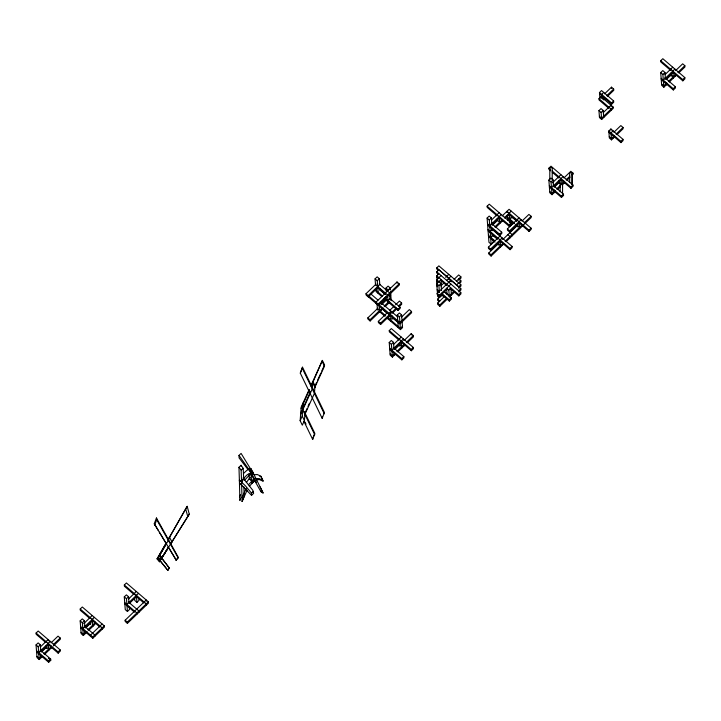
<?xml version="1.0" encoding="UTF-8"?>
<svg xmlns="http://www.w3.org/2000/svg" width="721" height="721" viewBox="0 0 721 721"><rect width="100%" height="100%" fill="white"/><g stroke="black" fill="none" stroke-linecap="round" stroke-linejoin="round"><path stroke-width="1.08" d="M549.79 179.628L549.826 167.741L552.241 167.669L552.205 179.547M560.145 191.705L560.172 183.062M562.551 193.787L562.587 182.99M569.644 182.584L569.671 172.86L572.086 172.779L572.05 184.666M572.15 184.594L572.177 174.87M300.296 373.154L302.496 367.178L324.405 412.43L322.197 418.405L300.296 373.154L302.496 367.178M305.064 412.268L304.415 420.55L302.315 425.174L300.143 420.694L301.207 407.059L309.12 389.619M300.143 420.694L302.243 416.071L303.307 402.435M310.165 393.54L310.327 391.395M304.001 421.515L312.662 439.413L312.77 438.071M312.662 439.413L314.87 433.447L304.271 411.556M311.102 386.366L322.377 360.401L324.549 364.889L324.45 366.241L314.671 387.772M322.197 418.405L322.305 417.053M161.423 558.73L161.774 557.549L160.035 555.269L158.953 555.576M240.616 498.535L239.886 500.554L239.796 496.454L240.526 494.561M154.267 523.761L156.448 517.984L178.42 557.549L176.248 560.199L154.267 523.761L158.223 530.323M154.645 525.14L156.736 519.706L156.448 517.984M241.661 485.233L242.067 501.51L247.159 490.046M169.886 536.487L168.335 540.371L158.061 558.099L167.894 570.374L169.354 567.977L159.638 555.386M242.067 501.51L244.167 496.273L243.914 486.819M241.977 497.58L246.339 488.243M165.983 543.301L157.07 558.865L159.512 561.785L161.774 557.549M310.985 385.519L322.377 360.401M301.108 408.41L309.48 389.944M300.729 413.196L310.508 391.665M300.63 414.548L312.256 388.916L312.842 381.418L315.014 385.906L314.428 393.396L304.659 414.935M314.78 386.42L316.636 382.319M317.573 380.273L320.827 373.09M321.755 371.045L324.549 364.889M304.767 413.584L307.092 408.456M308.02 406.401L309.417 403.327M313.193 437.142L314.446 434.366M167.984 540.056L187.172 506.313L189.281 514.145L170.616 544.022M168.011 539.759L187.172 506.313M166.2 543.165L157.277 558.703L159.629 561.524L168.417 547.446M166.317 543.679L157.908 558.216L167.894 570.374M157.07 558.865L160.035 555.269M160.053 560.532L172.364 541.219M159.972 560.731L168.281 547.383M170.435 544.211L189.281 514.145M159.512 561.785L160.468 560.253M161.846 558.045L168.272 547.762M243.662 478.717L241.562 481.988L241.652 485.107L239.48 483.34L240.228 483.935M246.339 482.484L249.962 477.699M249.331 486.414L253.684 481.439L253.486 477.563M248.52 484.719L253.585 479.483L253.684 481.439L251.593 483.449L251.494 481.132L249.322 478.393L249.151 474.418M244.563 480.276L248.907 475.59A4.398 1.857 -36 0 1 251.079 474.391L251.8 474.166M167.75 569.941L169.354 567.977M175.825 560.028L178.42 557.549M243.743 473.318L246.636 470.534A4.398 1.857 -36 0 1 248.808 469.344L250.971 468.911L251.728 470.245M250.043 477.617L249.349 479.141M375.533 284.867L375.064 278.865L377.155 276.855L379.336 278.721L379.796 284.723M378.228 293.483L377.245 280.73L379.336 278.721M378.327 287.21L368.287 296.863L366.106 294.997L366.007 293.735L376.056 284.083M368.287 296.863L368.188 295.601L379.778 284.462M386.213 291.113L385.978 288.112L388.069 286.102L390.25 287.967L390.403 289.968M390.25 287.967L388.159 289.977L385.978 288.112M375.911 302.234L397.001 281.965L399.182 283.831L399.281 285.101L378.192 305.362L376.011 303.496L375.911 302.234L378.092 304.1L378.192 305.362M378.092 304.1L399.182 283.831M45.847 642.591L36.185 634.3L36.086 633.038L38.177 631.028L60.167 649.891L60.267 651.153L58.176 653.163L47.703 644.177M599.917 98.579L599.457 92.576L601.548 90.567L613.634 100.931L613.733 102.202L611.642 104.203L599.557 93.838M385.284 298.909L379.102 304.848L379.643 311.851M381.517 303.883L386.15 299.431M389.394 296.313L390.791 294.979M383.509 308.146L370.143 320.98L367.962 319.115L367.863 317.853L377.912 308.2M382.004 304.271L386.636 299.81M603.729 92.432L601.638 94.442L601.945 98.444M388.033 300.711L390.124 298.71M496.904 215.75L487.234 207.45L487.135 206.188L489.226 204.178L511.216 223.05L511.315 224.312L509.224 226.322L498.752 217.336M608.74 108.276L599.079 99.976L598.98 98.714L601.071 96.704L613.156 107.078L613.256 108.339L601.665 119.479L599.484 117.604L598.944 110.601L601.035 108.592L603.216 110.466L603.747 117.469M604.54 93.865L611.489 87.178L613.67 89.053L613.769 90.314L607.587 96.254M370.143 320.98L370.044 319.718L381.86 308.363M384.176 306.137L388.817 301.684M385.05 306.659L389.682 302.207M602.855 99.444L604.396 97.957M606.712 95.731L613.67 89.053M42.305 656.57L39.213 659.535L37.032 657.669L36.05 644.916L38.141 642.907L40.322 644.781L40.854 651.784M603.72 99.967L605.27 98.48M39.213 659.535L38.231 646.791L40.322 644.781M248.15 469.741L239.093 457.907L239.002 455.42L241.093 453.41L253.179 473.192M390.656 314.834L380.616 324.486L378.435 322.62L378.336 321.359L387.61 312.445M389.385 310.742L394.017 306.29M395.568 304.803L399.425 301.09L401.606 302.955L401.705 304.226L399.389 306.452M40.358 646.953L48.082 639.527L48.181 640.789M89.963 618.564L80.301 610.272L80.202 609.011L82.293 607.001L104.284 625.864L104.383 627.135L92.793 638.265L80.707 627.901M493.083 240.165L493.236 242.166L491.145 244.176L488.964 242.31L487.099 218.075L489.189 216.066L491.371 217.931L491.911 224.943M438.476 270.519L436.872 269.131L436.773 267.87L438.864 265.86L460.845 284.732L460.944 285.994L458.628 288.22M389.106 314.608L391.197 312.599L391.097 311.337L389.007 313.347L389.106 314.608L367.115 295.745M380.616 324.486L380.517 323.224L396.199 308.155M398.515 305.929L401.606 302.955M38.673 652.532L50.263 641.393M491.145 244.176L489.28 219.941L491.371 217.931M601.665 119.479L601.125 112.467L603.216 110.466M392.431 313.13L397.064 308.678M611.642 104.203L611.543 102.941L613.634 100.931M41.088 651.568L48.812 644.141M438.467 274.476L436.854 273.097L436.755 271.835L438.846 269.825L460.836 288.688L460.935 289.95L458.844 291.96M400.029 307.209L400.128 308.471L398.037 310.481L397.938 309.21L400.029 307.209L389.556 298.215M41.566 651.946L46.982 646.755M51.065 642.817L58.022 636.138L60.203 638.013L60.303 639.275L53.345 645.953M491.407 220.103L499.13 212.677M603.252 112.629L610.975 105.203L611.075 106.474M390.458 319.836L392.548 317.835M437.286 282.803L436.746 275.792L438.837 273.782M550.601 170.832L548.996 169.453L548.897 168.191L550.988 166.181L572.97 185.045L573.069 186.306L570.978 188.316L560.505 179.331M670.503 70.27L660.833 61.979L660.733 60.717L662.824 58.707L684.815 77.571L684.914 78.841L682.823 80.842L672.351 71.857M41.43 656.047L39.114 658.273L36.933 656.407M43.747 653.821L51.705 646.178M53.246 644.691L60.203 638.013M489.721 225.682L501.311 214.552M613.156 107.078L601.566 118.217L599.385 116.342M398.28 327.731L397.298 314.987L399.389 312.977L401.57 314.843L402.552 327.595L400.461 329.605L386.528 317.646M239.417 481.168L238.966 467.307L241.057 465.297L243.229 468.389L243.689 479.654M44.621 654.344L51.804 647.44M492.137 224.718L499.094 218.039M87.187 631.803L83.33 635.507L81.149 633.642L80.166 620.889L82.257 618.888L84.438 620.754L84.97 627.757M492.623 225.105L498.031 219.905M502.122 215.976L509.071 209.297L531.062 228.16L531.161 229.422L529.07 231.432L518.597 222.447M437.277 286.76L436.737 279.757L441.018 275.656M400.461 329.605L399.479 316.852L401.57 314.843M83.33 635.507L82.347 622.764L84.438 620.754M490.163 231.432L492.479 229.197M494.804 226.971L501.978 220.076M504.303 217.841L511.252 211.163M401.606 317.015L409.33 309.588L411.511 311.463L411.61 312.725L400.02 323.855L389.547 314.87M439.152 297.71L437.701 296.466L436.719 283.714L441 279.613L441.468 285.624M495.669 227.494L502.852 220.59M505.169 218.364L509.035 214.651M83.699 623.665L92.198 615.5M134.079 594.546L124.418 586.245L124.318 584.983L126.409 582.974L148.4 601.846L148.49 603.107L127.41 623.368L125.229 621.502L125.13 620.24L146.219 599.971L146.318 601.233M399.019 340.159L389.349 331.867L389.25 330.606L391.341 328.596L413.331 347.459L413.43 348.73L411.34 350.73L400.867 341.745M445.677 277.333L448.768 274.359M411.511 311.463L399.921 322.593L378.534 304.361M437.259 290.725L439.44 292.591L438.9 285.588L440.991 283.578L438.81 281.704M555.107 191.723L552.016 194.688L549.844 192.822L548.861 180.07L550.952 178.06L553.124 179.935L553.593 185.937M666.952 84.249L663.861 87.214L661.68 85.348L660.697 72.596L662.788 70.595L664.969 72.461L665.429 78.463M50.668 659.021L50.758 660.283L48.677 662.293L48.577 661.031L50.668 659.021L40.196 650.036M58.176 653.163L58.077 651.901L60.167 649.891M82.789 628.505L94.379 617.365M490.604 237.173L492.695 235.163M509.603 218.914L511.694 216.904M85.204 627.54L92.928 620.114M440.901 285.886L444.118 282.776M446.434 280.55L450.94 276.233M85.682 627.928L91.098 622.728M552.016 194.688L551.033 181.944L553.124 179.935M663.861 87.214L662.878 74.47L664.969 72.461M402.453 326.334L400.362 328.334L387.231 317.078M447.155 289.13L439.431 296.556L437.25 294.682L437.151 293.42L450.931 280.19L451.031 281.451M552.394 182.846L560.893 174.68M665.005 74.633L672.729 67.206M85.547 632.02L83.23 634.246L81.049 632.38M87.863 629.793L94.821 623.115M501.717 232.18L501.816 233.442L499.725 235.452L499.626 234.181L501.717 232.18L491.244 223.195M509.224 226.322L509.125 225.06L511.216 223.05M88.737 630.316L94.92 624.377L94.685 621.376M454.059 279.387L458.691 274.935L460.872 276.81L460.971 278.072L458.655 280.298M510.144 225.916L512.234 223.916L512.081 221.906M614.616 136.891L611.525 139.865L609.353 137.99L608.812 130.988L610.903 128.978L622.989 139.342L623.079 140.613L620.988 142.614L608.912 132.249M129.302 606.478L129.528 609.479L127.446 611.489L125.265 609.615L124.282 596.871L126.373 594.861L128.554 596.727L129.014 602.738M395.469 354.137L392.377 357.102L390.196 355.237L389.214 342.484L391.305 340.483L393.486 342.349L394.026 349.352M500.707 240.67L490.668 250.322L488.487 248.448L488.387 247.186L499.977 236.046M519.706 222.41L509.666 232.063L507.485 230.188L507.386 228.927L518.976 217.796L519.075 219.058M439.431 296.556L439.332 295.295L450.922 284.155M551.484 187.685L563.065 176.546M663.32 80.211L674.91 69.072M553.89 186.721L561.623 179.295M665.735 79.247L672.693 72.569M439.143 301.675L437.692 300.423L437.593 299.161L442.225 294.709M456.366 281.127L460.872 276.81M554.377 187.1L559.784 181.908M563.876 177.97L570.834 171.292L573.015 173.157L573.105 174.428M666.222 79.625L671.63 74.434M675.721 70.505L682.67 63.818L684.851 65.692L684.95 66.954L678.767 72.893M613.084 130.843L610.993 132.853L611.525 139.865M127.446 611.489L126.463 598.736L128.554 596.727M392.377 357.102L391.395 344.359L393.486 342.349M490.668 250.322L490.568 249.06L502.158 237.921L502.258 239.183M509.666 232.063L509.567 230.801L521.157 219.662M454.762 291.933L449.354 297.133L448.813 290.121L450.904 288.112L451.445 295.123M102.103 623.998L90.513 635.138L90.612 636.4M613.886 132.276L620.844 125.589L623.025 127.464L623.115 128.726L616.942 134.665M128.59 598.899L136.314 591.472M393.522 344.521L401.246 337.095M503.7 243.959L491.109 256.063L488.928 254.189L488.829 252.927L498.878 243.274M502.97 239.345L517.876 225.024M521.968 221.086L528.917 214.407L531.098 216.273L531.197 217.544L506.016 241.733M447.588 298.836L439.855 306.254L437.674 304.388L437.584 303.126L444.533 296.439M456.348 285.083L460.863 280.766L458.682 278.901M555.008 190.461L551.925 193.426L549.744 191.561M556.558 188.974L560.424 185.261M561.965 183.774L564.516 181.331M566.057 179.844L569.923 176.131M571.465 174.644L573.015 173.157M666.853 82.987L663.762 85.952L661.581 84.087M668.403 81.5L675.577 74.596M677.902 72.37L684.851 65.692M459.412 283.515L460.962 282.028L460.863 280.766M557.423 189.497L560.514 186.523M562.065 185.036L564.606 182.593M566.922 180.367L570.014 177.393M669.268 82.023L676.451 75.119M92.793 638.265L92.694 637.003L104.284 625.864M614.526 135.629L611.435 138.594L609.254 136.729M616.067 134.142L623.025 127.464M126.905 604.477L138.495 593.347M391.836 350.1L403.427 338.96L403.526 340.231M491.109 256.063L491.01 254.801L502.825 243.446M505.151 241.22L522.599 224.447M524.149 222.96L531.098 216.273M439.855 306.254L439.756 304.992L446.714 298.314M449.03 296.088L453.897 291.41M458.529 286.958L460.845 284.732M129.32 603.513L136.269 596.835M394.252 349.135L401.976 341.709M394.729 349.514L400.146 344.323M404.238 340.393L411.186 333.706L413.367 335.58L413.466 336.842L407.284 342.781M451.337 297.818L451.436 299.08L449.345 301.09L449.246 299.828L451.337 297.818L444.091 291.599M458.745 290.698L460.836 288.688M394.594 353.614L392.278 355.841L390.097 353.975M396.91 351.388L404.093 344.485M406.41 342.259L413.367 335.58M134.53 597.484L134.764 600.485L136.945 602.359L139.036 600.35L138.874 598.349M397.785 351.911L404.968 345.008M460.827 292.654L460.917 293.916L458.835 295.925L458.736 294.664L460.827 292.654L436.755 271.835M563.471 194.174L563.57 195.436L561.479 197.446L561.38 196.184L563.471 194.174L552.998 185.189M570.978 188.316L570.888 187.054L572.97 185.045M675.316 86.7L675.415 87.962L673.324 89.972L673.225 88.71L675.316 86.7L664.843 77.715M682.823 80.842L682.724 79.58L684.815 77.571M240.985 484.548L251.557 495.336L253.648 493.326L252.801 490.271L242.986 477.996M620.988 142.614L620.898 141.352L622.989 139.342M512.063 246.42L512.162 247.682L510.071 249.691L509.972 248.43L512.063 246.42L491.686 228.936M529.07 231.432L528.971 230.17L531.062 228.16M127.41 623.368L127.311 622.106L148.4 601.846M403.832 356.589L403.922 357.85L401.84 359.86L401.741 358.598L403.832 356.589L393.36 347.603M411.34 350.73L411.24 349.469L413.331 347.459M251.494 481.132L252.945 479.916A4.398 1.857 -36 0 1 254.396 479.032M241.598 483.043L241.138 470.047L243.229 468.389M251.557 495.336L251.458 493.02L253.549 491.371M255.937 480.069L251.593 483.449L251.557 482.628M254.387 474.751L257.28 474.535L260.885 476.184L263.057 480.889L259.452 478.627L255.838 478.492M256.658 479.798L259.551 479.591L263.156 481.24L260.984 476.716M248.925 469.876L248.889 469.308L250.971 468.911L253.152 472.814L253.242 473.967L252.521 474.021M248.889 469.308L251.061 472.859L253.152 472.814C247.591 472.309 244.086 477.861 241.562 481.988L239.39 480.051L239.823 497.688M259.542 476.04L260.263 476.338M260.939 491.208L263.021 492.776L252.485 471.597M660.733 60.717L682.724 79.58M671.08 74.957L673.261 76.823M660.697 72.596L662.878 74.47M661.139 78.346L673.225 88.71M661.238 79.607L673.324 89.972M599.457 92.576L611.543 102.941M598.98 98.714L611.066 109.087L611.165 110.349M598.944 110.601L601.125 112.467M608.812 130.988L620.898 141.352M548.897 168.191L550.511 169.57M552.115 170.949L570.888 187.054M552.214 172.22L558.658 177.745M559.244 182.431L561.425 184.297M548.861 180.07L551.033 181.944M549.303 185.811L561.38 196.184M549.402 187.081L561.479 197.446M528.971 230.17L506.98 211.298L507.079 212.569M508.693 213.948L516.75 220.86M511.126 216.417L516.768 221.257M507.422 217.048L514.677 223.267M516.29 224.646L519.508 227.412M507.521 218.31L513.965 223.834M515.578 225.222L517.191 226.601M487.135 206.188L509.125 225.06M497.481 220.428L499.662 222.302M507.386 228.927L509.567 230.801M509.918 232.667L512.099 234.532L512.198 235.794M507.827 234.667L510.008 236.542L510.108 237.804M487.099 218.075L489.28 219.941M487.54 223.816L499.626 234.181M487.639 225.078L499.725 235.452M487.982 229.557L509.972 248.43M488.081 230.819L497.751 239.12M500.401 241.391L510.071 249.691M492.128 234.676L496.958 238.822M488.423 235.298L494.867 240.832M498.094 243.599L500.509 245.672M488.523 236.569L494.967 242.094M488.387 247.186L490.568 249.06M488.829 252.927L491.01 254.801M436.773 267.87L458.763 286.742M449.994 280.397L451.607 281.776M436.746 275.792L458.736 294.664M436.845 277.053L438.458 278.441M440.873 280.514L446.506 285.354M449.967 288.319L458.835 295.925M436.737 279.757L438.909 281.623M448.813 290.121L446.641 288.256L447.101 294.258M436.719 283.714L438.9 285.588M444.424 291.717L449.255 295.862M437.16 289.454L439.585 291.536M442 293.609L449.246 299.828M441.288 294.177L449.345 301.09M437.151 293.42L439.332 295.295M437.602 295.204L439.783 297.07M437.593 299.161L439.774 301.036M437.584 303.126L439.756 304.992M375.064 278.865L377.245 280.73M379.21 283.975L389.682 292.96L390.223 299.972M375.506 284.606L387.592 294.97L388.132 301.982M379.841 289.382L381.445 290.761M383.058 292.149L385.474 294.222M377.218 287.246L385.275 294.159M379.652 289.716L385.293 294.556M375.947 290.347L382.391 295.871M384.816 297.953L397.938 309.21M381.688 296.448L376.047 291.608L375.821 288.607M384.104 298.521L398.037 310.481M397.298 314.987L399.479 316.852M370.72 293.853L377.966 300.071M380.625 302.351L397.983 317.132M368.629 295.862L376.686 302.775M366.007 293.735L368.188 295.601M382.076 308.84L386.907 312.995M391.981 317.339L398.425 322.873M377.362 308.723L379.543 310.589M379.985 310.85L385.627 315.69M379.273 311.427L384.915 316.267M389.25 330.606L411.24 349.469M378.336 321.359L380.517 323.224M399.596 344.845L401.777 346.711M367.863 317.853L370.044 319.718M389.214 342.484L391.395 344.359M389.655 348.234L401.741 358.598M389.755 349.496L401.84 359.86M124.318 584.983L146.309 603.847L146.408 605.117M135.936 596.132L143.984 603.044M124.282 596.871L126.463 598.736M128.428 601.981L138.901 610.975L138.991 612.237M124.724 602.612L136.81 612.976L136.909 614.247M124.823 603.874L134.485 612.165M125.13 620.24L127.311 622.106M80.202 609.011L102.193 627.874L102.292 629.136M91.819 620.15L99.868 627.063M80.166 620.889L82.347 622.764M84.312 626.008L94.784 634.994L94.875 636.255M80.608 626.639L92.694 637.003M36.086 633.038L58.077 651.901M46.432 647.278L48.613 649.143M36.05 644.916L38.231 646.791M48.343 658.21L50.758 660.283M36.492 650.657L48.577 661.031M36.591 651.928L48.677 662.293M239.39 480.051L245.428 485.855L251.458 493.02M239.002 455.42L249.646 470.516M158.647 557.648L160.377 559.793M238.966 467.307L241.138 470.047M160.864 557.144L169.543 568.364M251.25 474.499L261.038 491.911L263.12 493.128L260.11 486.891M249.556 470.38L251.097 473.355M159.359 532.197L166.136 543.436M168.516 547.374L176.248 560.199M250.394 471.75L256.424 482.358M251.827 471.516L253.332 474.121M251.07 470.245L253.242 473.967M156.736 519.706L177.916 557.459M169.543 537.334L171.931 541.813M322.278 361.753L324.45 366.241M312.743 382.77L314.906 387.258M302.396 368.53L324.297 413.782M302.721 409.925L314.762 434.799M302.243 416.071L304.415 420.55M305.064 422.155L306.028 424.137M185.694 509.206L187.775 516.434M675.298 74.083L675.451 76.084M672.819 71.082L673.36 78.093M670.638 69.216L670.737 70.478M670.954 73.218L671.179 76.219M665.717 82.203L665.952 85.213M611.489 87.178L611.588 88.44M613.463 135.854L613.616 137.855M610.903 128.978L611.002 130.24M604.117 97.443L604.27 99.444M601.071 96.704L601.17 97.975M563.38 180.547L563.606 183.558M560.983 178.556L561.443 184.558M558.802 176.69L558.901 177.952M559.108 180.692L559.343 183.693M553.881 189.677L554.107 192.678M521.463 223.663L521.698 226.664M519.066 221.671L519.607 228.674M517.272 224.808L517.426 226.809M511.64 216.165L511.793 218.166M509.161 213.173L509.909 222.915M507.296 215.309L507.656 220.049M501.699 219.554L501.852 221.554M502.546 242.923L502.699 244.924M499.22 216.561L499.761 223.564M500.068 239.931L500.608 246.933M497.039 214.687L497.139 215.949M497.355 218.688L497.508 220.689M498.274 243.058L498.427 245.068M492.2 228.683L492.353 230.684M492.641 234.424L492.794 236.425M448.75 278.324L448.85 279.586M440.991 283.578L441.531 290.581M441.739 293.321L441.973 296.322M439.648 295.331L439.801 297.331M437.557 290.5L437.719 292.501M411.186 333.706L411.285 334.968M403.805 343.971L403.967 345.972M397.001 281.965L397.1 283.227M401.336 340.97L401.876 347.982M399.461 343.106L399.695 346.107M390.557 291.969L391.233 300.72M392.413 316.095L392.648 319.097M394.306 353.092L394.468 355.102M390.016 314.095L390.557 321.106M388.222 317.231L388.376 319.232M385.726 297.106L385.951 300.107M380.084 288.472L380.237 290.473M381.193 302.838L381.292 304.1M381.58 307.849L381.733 309.85M377.002 303.983L377.462 309.985M250.971 468.911L251.043 469.813M136.404 595.348L136.945 602.359M134.223 593.482L134.322 594.744M92.288 619.375L92.829 626.387M90.413 621.511L90.648 624.512M85.258 631.506L85.411 633.507M50.569 645.394L50.803 648.404M48.172 643.402L48.713 650.405M46.297 645.538L46.532 648.539M41.142 655.524L41.304 657.525M251.061 472.859L251.53 481.826M251.133 473.886L251.16 474.427M241.057 465.297L241.084 466.018"/></g></svg>
